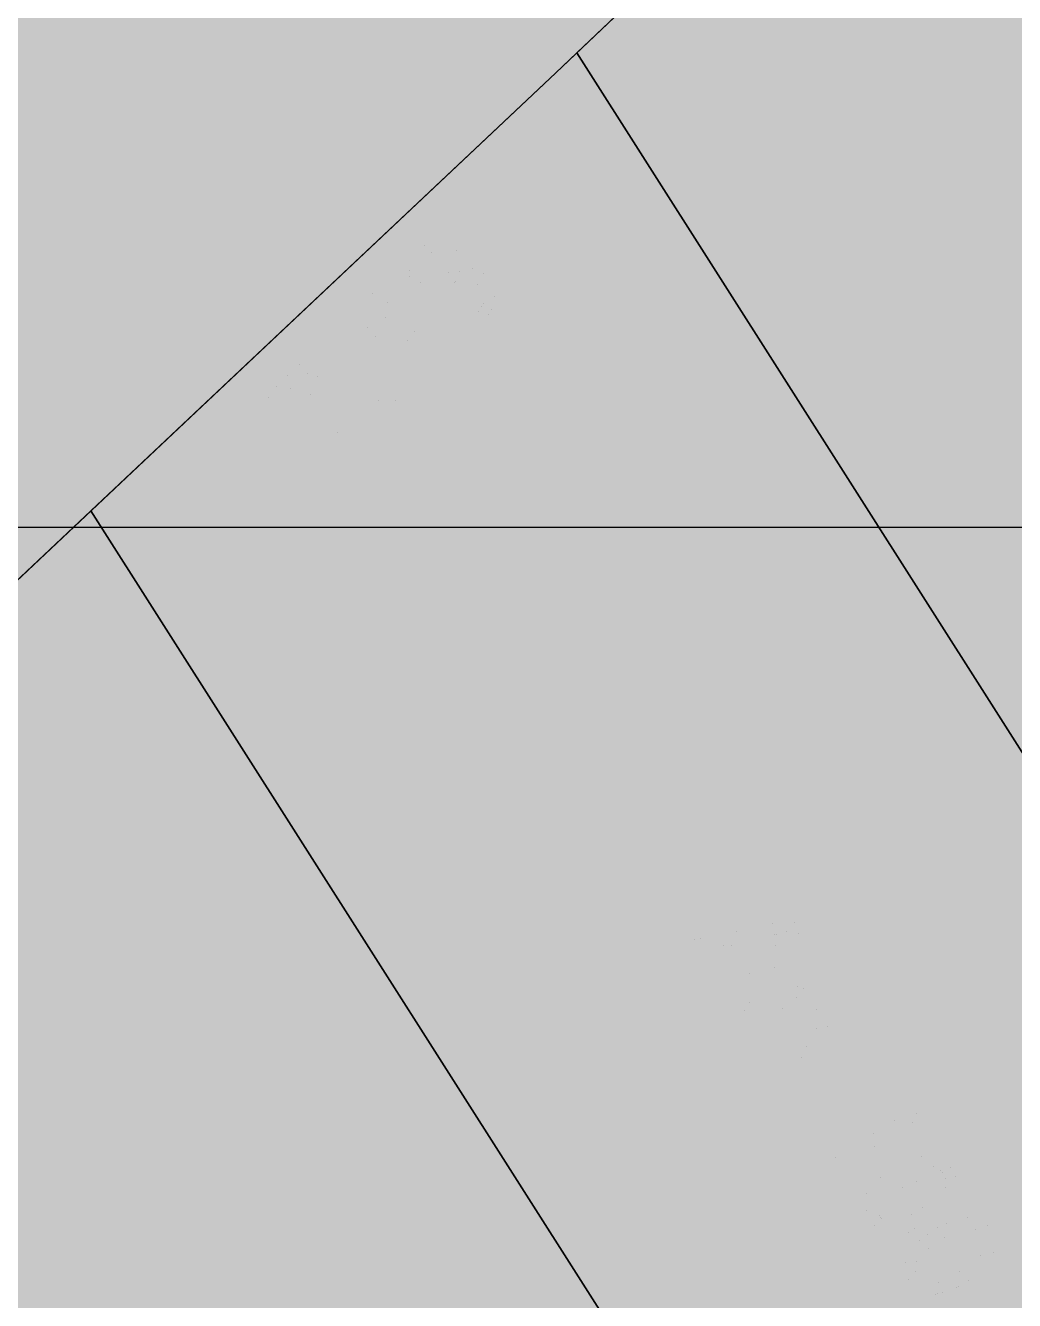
# Model space of a CAD drawing. Extents: x -5280327 to 29700, y -3925683 to 5564800.
# Drawn here: x 17526 to 17940, y 5825 to 6358 of the extents above; entities that cross this region are included whole.
import ezdxf

# ---------------------------------------------------------------- set-up
doc = ezdxf.new("R2010")
doc.units = 0
doc.linetypes.add('6', pattern=[2640.874023, 1320.437012, -1320.437012])
doc.layers.get('0').update_dxf_attribs({"linetype": 'CONTINUOUS'})
doc.layers.add('31_PREDIOS_TOTAL', color=7, linetype='CONTINUOUS')
doc.layers.add('LOTES', color=7, linetype='CONTINUOUS')

msp = doc.modelspace()

# ---------------------------------------------------------------- linework, layer by layer
at = {"color": 7, "linetype": '6', "const_width": 10343.08}
msp.add_lwpolyline([(0, 29405.62), (24528.32, 0)], dxfattribs=at)
msp.add_lwpolyline([(0, 29405.62), (24528.32, 0)], dxfattribs=at)
at = {"color": 7}
msp.add_polyline3d([(16936.71, 5592.63, 33050.6), (16964.45, 5610.34, 33050.6), (17311.34, 5926.8, 33050.6), (17747.95, 6338.11, 33050.6), (18321.34, 6882.04, 33050.6), (18647, 7191.72, 33050.6), (19214.27, 7737.02, 33050.6), (19611.56, 8127.19, 33050.6), (20142.02, 8640.13, 33050.6), (20597.98, 9076.75, 33050.6), (21046.7, 9511.8, 33050.6), (21516.53, 9968.51, 33050.6), (21996.07, 10433.28, 33050.6)], dxfattribs=at)
at = {"layer": '31_PREDIOS_TOTAL', "color": 7, "const_width": 0.00153}
for points in [[(17701.43, 6234.54), (17704.49, 6238.31), (17704.49, 6238.31), (17706.68, 6236.98), (17708.71, 6236.19), (17710.59, 6235.95), (17710.59, 6235.95), (17712.31, 6236.2), (17713.9, 6236.87), (17715.35, 6237.97), (17715.35, 6237.97), (17716.73, 6239.63), (17717.59, 6241.51), (17717.91, 6243.61), (17717.91, 6243.61), (17717.69, 6245.73), (17716.93, 6247.68), (17715.62, 6249.45), (17715.62, 6249.45), (17714.01, 6250.8), (17712.24, 6251.63), (17710.29, 6251.94), (17710.29, 6251.94), (17708.33, 6251.73), (17706.5, 6251), (17704.81, 6249.73), (17704.81, 6249.73), (17704.14, 6249.02), (17703.44, 6248.11), (17702.71, 6247.02), (17700.21, 6250.46), (17700.21, 6250.46), (17700.44, 6250.64), (17700.64, 6250.8), (17700.81, 6250.95), (17700.81, 6250.95), (17702.12, 6252.44), (17703.1, 6254.09), (17703.73, 6255.91), (17703.73, 6255.91), (17703.86, 6257.76), (17703.33, 6259.52), (17702.13, 6261.19), (17702.13, 6261.19), (17700.85, 6262.26), (17699.41, 6262.92), (17697.82, 6263.15), (17697.82, 6263.15), (17696.21, 6262.96), (17694.69, 6262.32), (17693.27, 6261.25), (17693.27, 6261.25), (17692.12, 6259.89), (17691.39, 6258.4), (17691.07, 6256.76), (17691.07, 6256.76), (17691.22, 6255), (17691.84, 6253.17), (17692.95, 6251.26), (17688.87, 6248.58), (17688.87, 6248.58), (17687.43, 6251.33), (17686.69, 6254.06), (17686.64, 6256.78), (17686.64, 6256.78), (17687.27, 6259.4), (17688.55, 6261.83), (17690.48, 6264.05), (17690.48, 6264.05), (17692.1, 6265.37), (17693.84, 6266.38), (17695.72, 6267.1), (17695.72, 6267.1), (17697.63, 6267.49), (17699.49, 6267.52), (17701.3, 6267.2), (17701.3, 6267.2), (17702.98, 6266.56), (17704.49, 6265.67), (17705.8, 6264.5), (17705.8, 6264.5), (17706.82, 6263.2), (17707.54, 6261.77), (17707.98, 6260.2), (17707.98, 6260.2), (17708.1, 6258.54), (17707.88, 6256.81), (17707.31, 6255.03), (17707.31, 6255.03), (17709.37, 6255.97), (17711.44, 6256.39), (17713.52, 6256.31), (17713.52, 6256.31), (17715.55, 6255.71), (17717.46, 6254.62), (17719.26, 6253.03), (17719.26, 6253.03), (17721.18, 6250.38), (17722.26, 6247.42), (17722.5, 6244.13), (17722.5, 6244.13), (17721.88, 6240.83), (17720.4, 6237.8), (17718.06, 6235.05), (17718.06, 6235.05), (17715.47, 6233.08), (17712.69, 6231.86), (17709.72, 6231.42), (17709.72, 6231.42), (17706.76, 6231.72), (17704, 6232.76), (17701.43, 6234.54)], [(17699.54, 6218.55), (17696.04, 6215.26), (17675.03, 6237.56), (17675.03, 6237.56), (17674.85, 6235.88), (17674.51, 6234.03), (17673.98, 6232.02), (17673.98, 6232.02), (17673.36, 6230.04), (17672.7, 6228.28), (17672, 6226.74), (17668.81, 6230.13), (17668.81, 6230.13), (17669.76, 6232.88), (17670.42, 6235.61), (17670.8, 6238.31), (17670.8, 6238.31), (17670.9, 6240.85), (17670.74, 6243.1), (17670.32, 6245.05), (17672.57, 6247.18), (17699.54, 6218.55)], [(17630.04, 6199.83), (17626.87, 6203.19), (17645.32, 6220.58), (17647.89, 6217.86), (17647.89, 6217.86), (17648.1, 6214.01), (17648.72, 6209.75), (17649.75, 6205.07), (17649.75, 6205.07), (17651.15, 6200.29), (17652.87, 6195.7), (17654.92, 6191.3), (17654.92, 6191.3), (17656.63, 6188.26), (17658.64, 6185.23), (17660.97, 6182.2), (17657.37, 6178.81), (17657.37, 6178.81), (17655.28, 6181.38), (17653.17, 6184.5), (17651.03, 6188.19), (17651.03, 6188.19), (17649.04, 6192.23), (17647.36, 6196.44), (17646, 6200.79), (17646, 6200.79), (17644.98, 6205.1), (17644.31, 6209.17), (17644, 6212.98), (17630.04, 6199.83)], [(17677.26, 6197.56), (17673.5, 6201.54), (17677.49, 6205.3), (17681.25, 6201.31), (17677.26, 6197.56)], [(17806.01, 5975.87), (17847.14, 5984.17), (17850.13, 5979.45), (17825.66, 5944.93), (17822.49, 5949.91), (17830.06, 5960.13), (17821.28, 5973.95), (17808.96, 5971.23), (17806.01, 5975.87)], [(17832.76, 5963.74), (17839.73, 5973.01), (17839.73, 5973.01), (17841.74, 5975.63), (17843.52, 5977.86), (17845.1, 5979.7), (17845.1, 5979.7), (17842.68, 5978.84), (17840.2, 5978.1), (17837.65, 5977.48), (17825.65, 5974.95)], [(17860.55, 5932.93), (17846.69, 5954.77), (17850.48, 5957.17), (17864.34, 5935.34), (17860.55, 5932.93)], [(17836.65, 5948.4), (17840.44, 5950.8), (17854.3, 5928.97), (17850.51, 5926.56)], [(17866.72, 5880.24), (17864.14, 5884.3), (17890.01, 5900.72), (17890.01, 5900.72), (17888.39, 5901.21), (17886.65, 5901.9), (17884.77, 5902.79), (17884.77, 5902.79), (17882.95, 5903.78), (17881.34, 5904.76), (17879.96, 5905.73), (17883.89, 5908.23), (17883.89, 5908.23), (17886.41, 5906.78), (17888.96, 5905.61), (17891.55, 5904.73), (17891.55, 5904.73), (17894.02, 5904.15), (17896.26, 5903.89), (17898.26, 5903.93), (17899.92, 5901.31), (17866.72, 5880.24)], [(17895.22, 5874.98), (17895.22, 5874.98), (17894.94, 5876.96), (17895.03, 5878.77), (17895.48, 5880.4), (17895.48, 5880.4), (17896.27, 5881.84), (17897.38, 5883.12), (17898.81, 5884.22), (17898.81, 5884.22), (17901.27, 5885.38), (17903.84, 5885.8), (17906.52, 5885.48), (17906.52, 5885.48), (17909.11, 5884.42), (17911.39, 5882.64), (17913.36, 5880.13), (17913.36, 5880.13), (17914.8, 5877.26), (17915.43, 5874.4), (17915.27, 5871.57), (17915.27, 5871.57), (17914.4, 5868.96), (17912.92, 5866.79), (17910.82, 5865.04), (17910.82, 5865.04), (17909.27, 5864.25), (17907.68, 5863.8), (17906.05, 5863.71), (17906.05, 5863.71), (17904.41, 5863.99), (17902.75, 5864.65), (17901.1, 5865.71), (17901.1, 5865.71), (17901.49, 5863.33), (17901.4, 5861.11), (17900.84, 5859.04), (17900.84, 5859.04), (17899.83, 5857.16), (17898.41, 5855.51), (17896.57, 5854.1), (17896.57, 5854.1), (17893.68, 5852.73), (17890.67, 5852.22), (17887.54, 5852.57), (17887.54, 5852.57), (17884.53, 5853.76), (17881.9, 5855.79), (17879.64, 5858.63), (17879.64, 5858.63), (17878.02, 5861.89), (17877.32, 5865.14), (17877.53, 5868.37), (17877.53, 5868.37), (17878.56, 5871.36), (17880.34, 5873.89), (17882.85, 5875.96), (17882.85, 5875.96), (17885, 5877.07), (17887.15, 5877.66), (17889.29, 5877.75), (17889.29, 5877.75), (17891.38, 5877.33), (17893.35, 5876.4), (17895.22, 5874.98)], [(17901.58, 5880.15), (17900.22, 5879.05), (17899.26, 5877.74), (17898.7, 5876.21), (17898.7, 5876.21), (17898.58, 5874.58), (17898.91, 5872.95), (17899.71, 5871.34), (17899.71, 5871.34), (17900.8, 5869.97), (17902.11, 5869), (17903.62, 5868.43), (17903.62, 5868.43), (17905.21, 5868.27), (17906.74, 5868.54), (17908.2, 5869.23), (17908.2, 5869.23), (17909.5, 5870.3), (17910.42, 5871.61), (17910.97, 5873.16), (17910.97, 5873.16), (17911.11, 5874.81), (17910.8, 5876.41), (17910.05, 5877.97), (17910.05, 5877.97), (17908.96, 5879.33), (17907.65, 5880.3), (17906.12, 5880.88), (17906.12, 5880.88), (17904.52, 5881.06), (17903.01, 5880.82), (17901.58, 5880.15)], [(17885.48, 5871.77), (17884.39, 5870.95), (17883.45, 5869.97), (17882.64, 5868.81), (17882.64, 5868.81), (17882.04, 5867.54), (17881.72, 5866.19), (17881.68, 5864.77), (17881.68, 5864.77), (17881.89, 5863.35), (17882.33, 5861.99), (17883.01, 5860.71), (17883.01, 5860.71), (17884.37, 5859.01), (17886.02, 5857.81), (17887.93, 5857.09), (17887.93, 5857.09), (17889.96, 5856.9), (17891.95, 5857.28), (17893.89, 5858.22), (17893.89, 5858.22), (17895.6, 5859.6), (17896.8, 5861.28), (17897.5, 5863.25), (17897.5, 5863.25), (17897.67, 5865.33), (17897.28, 5867.37), (17896.32, 5869.35), (17896.32, 5869.35), (17894.97, 5871.01), (17893.33, 5872.2), (17891.41, 5872.89), (17891.41, 5872.89), (17889.38, 5873.07), (17887.4, 5872.7), (17885.48, 5871.77)], [(17905.93, 5854.5), (17905.93, 5854.5), (17909.67, 5856.69), (17913.07, 5858.28), (17916.14, 5859.29), (17916.14, 5859.29), (17918.93, 5859.75), (17921.53, 5859.72), (17923.93, 5859.2), (17923.93, 5859.2), (17926.1, 5858.16), (17928.01, 5856.58), (17929.67, 5854.44), (17929.67, 5854.44), (17930.63, 5852.67), (17931.26, 5850.88), (17931.56, 5849.09), (17931.56, 5849.09), (17931.54, 5847.31), (17931.21, 5845.56), (17930.58, 5843.82), (17930.58, 5843.82), (17929.65, 5842.09), (17928.44, 5840.37), (17926.96, 5838.64), (17926.96, 5838.64), (17925.07, 5836.86), (17922.62, 5834.96), (17919.62, 5832.94), (17919.62, 5832.94), (17915.91, 5830.77), (17912.52, 5829.18), (17909.47, 5828.17), (17909.47, 5828.17), (17906.67, 5827.7), (17904.08, 5827.72), (17901.67, 5828.24), (17901.67, 5828.24), (17899.49, 5829.28), (17897.57, 5830.87), (17895.9, 5833.01), (17895.9, 5833.01), (17894.41, 5836.21), (17893.96, 5839.44), (17894.57, 5842.7), (17894.57, 5842.7), (17896.74, 5846.63), (17900.53, 5850.56), (17905.93, 5854.5)], [(17908.58, 5850.33), (17903.89, 5847.06), (17900.68, 5844.13), (17898.95, 5841.54), (17898.95, 5841.54), (17898.33, 5839.22), (17898.42, 5837.09), (17899.24, 5835.13), (17899.24, 5835.13), (17900.66, 5833.56), (17902.56, 5832.56), (17904.93, 5832.15), (17904.93, 5832.15), (17908.01, 5832.61), (17912.02, 5834.27), (17916.97, 5837.11), (17916.97, 5837.11), (17921.67, 5840.39), (17924.88, 5843.32), (17926.61, 5845.9), (17926.61, 5845.9), (17927.23, 5848.23), (17927.12, 5850.38), (17926.28, 5852.36), (17926.28, 5852.36), (17924.91, 5853.93), (17923.18, 5854.92), (17921.08, 5855.32), (17921.08, 5855.32), (17917.75, 5854.84), (17913.59, 5853.18), (17908.58, 5850.33)]]:
    msp.add_lwpolyline(points, dxfattribs=at)
at = {"layer": 'Cuadricula Coordenadas', "color": 7}
msp.add_lwpolyline([(15472.17, 6148.24), (24151.22, 6148.24)], dxfattribs=at)
at = {"layer": 'LOTES', "color": 7}
for points in [[(17959.39, 6538.69), (17756.77, 6346.47), (18308.24, 5480.41), (18529.19, 5643.85), (17959.39, 6538.69)], [(17756.77, 6346.47), (17747.95, 6338.11), (17553.64, 6155.05), (18087.29, 5316.97), (18308.24, 5480.41), (17756.77, 6346.47)], [(17553.64, 6155.05), (17350.48, 5963.67), (17866.34, 5153.53), (18087.29, 5316.97), (17553.64, 6155.05)]]:
    msp.add_lwpolyline(points, dxfattribs=at)
for points in [[(17756.77, 6346.47, 33030.86), (18308.24, 5480.41, 33030.86), (18529.19, 5643.85, 33030.86), (17959.39, 6538.69, 33030.86)], [(17553.64, 6155.05, 33030.86), (18087.29, 5316.97, 33030.86), (18308.24, 5480.41, 33030.86), (17756.77, 6346.47, 33030.86)], [(17756.77, 6346.47, 66061.73), (18308.24, 5480.41, 66061.73)], [(17350.48, 5963.67, 33030.86), (17866.34, 5153.53, 33030.86), (18087.29, 5316.97, 33030.86), (17553.64, 6155.05, 33030.86)], [(17553.64, 6155.05, 66061.73), (18087.29, 5316.97, 66061.73)]]:
    msp.add_polyline3d(points, dxfattribs=at)

doc.saveas('drawing.dxf')
